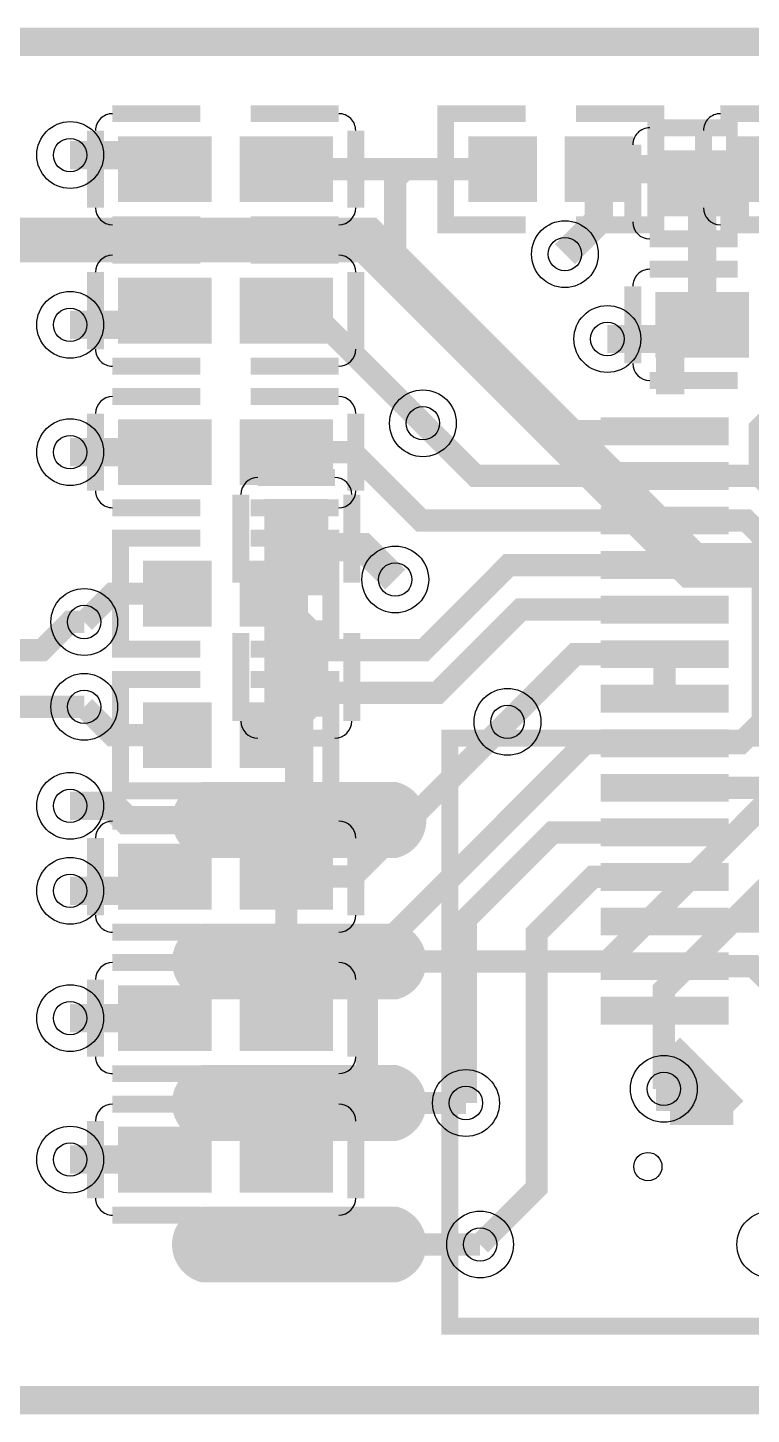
# Model space of a CAD drawing. Header units: millimetres. Extents: x -14 to 27.6, y -5.2 to 7.2.
# Drawn here: x 1.65 to 8.15, y -5.21 to 7.24 of the extents above; entities that cross this region are included whole.
import ezdxf

# ---------------------------------------------------------------- set-up
doc = ezdxf.new("R2010")
doc.units = ezdxf.units.MM
for name, color, linetype, true_color in [('BoardOutLine', 7, 'Continuous', 0xff00ff), ('BottomLayer', 7, 'Continuous', 0x0000ff), ('BottomPasteMaskLayer', 7, 'Continuous', 0x800000), ('BottomSilkLayer', 7, 'Continuous', 0x66cc33), ('BottomSolderMaskLayer', 7, 'Continuous', 0xaa00ff), ('Hole', 7, 'Continuous', 0x222222), ('Multi-Layer', 7, 'Continuous', 0xc0c0c0), ('TopLayer', 7, 'Continuous', 0xff0000), ('TopPasteMaskLayer', 7, 'Continuous', 0x808080), ('TopSilkLayer', 7, 'Continuous', 0xffcc00), ('TopSolderMaskLayer', 7, 'Continuous', 0x800080)]:
    doc.layers.add(name, color=color, linetype=linetype, true_color=true_color)

msp = doc.modelspace()

# ---------------------------------------------------------------- hatches: boundary and pattern name
at = {"layer": 'BottomLayer'}
for points in [[(8.105003810007474, 6.112014224028371), (8.105003810007474, 5.572009144018239), (7.3149098298194986, 5.572009144018239), (7.3149098298194986, 6.112014224028371)], [(8.105003810007474, 4.842011684023305), (8.105003810007474, 4.302006604013172), (7.3149098298194986, 4.302006604013172), (7.3149098298194986, 4.842011684023305)], [(8.763017526035128, 4.064008128016212), (8.63601727203445, 3.9370078740156487), (8.382016764033551, 3.9370078740156487), (8.128016256032424, 3.6830073660146354), (8.128016256032424, 3.175006350012609), (8.382016764033551, 2.9210058420115956), (9.652019304038731, 2.9210058420115956), (9.90601981203963, 3.175006350012609), (9.90601981203963, 4.699009398018688), (9.779019558039181, 4.572009144018239), (8.800101600203106, 4.572009144018239)], [(3.7940055880112595, 2.1820167640335058), (4.334010668021392, 2.1820167640335058), (4.334010668021392, 2.9721107442214816), (3.7940055880112595, 2.9721107442214816)], [(3.7940055880112595, 1.8819913639827064), (4.334010668021392, 1.8819913639827064), (4.334010668021392, 1.0918973837947306), (3.7940055880112595, 1.0918973837947306)], [(3.2799085598171587, -0.18799847599701025, -0.7853981633974483), (3.2799085598171587, 0.4419989839979098), (4.899923799847329, 0.4419989839979098, -0.7853981633974483), (4.899923799847329, -0.18799847599701025)], [(3.2799085598171587, -1.4580010160020764, -0.7853981633974483), (3.2799085598171587, -0.8280035560071565), (4.899923799847329, -0.8280035560071565, -0.7853981633974483), (4.899923799847329, -1.4580010160020764)], [(3.2799085598171587, -2.7280035560071427, -0.7853981633974483), (3.2799085598171587, -2.098006096012223), (4.899923799847329, -2.098006096012223, -0.7853981633974483), (4.899923799847329, -2.7280035560071427)], [(3.2799085598171587, -3.998006096012209, -0.7853981633974483), (3.2799085598171587, -3.368008636017289), (4.899923799847329, -3.368008636017289, -0.7853981633974483), (4.899923799847329, -3.998006096012209)]]:
    msp.add_hatch(color=256, dxfattribs=at).paths.add_polyline_path(points)
at = {"layer": 'BottomPasteMaskLayer'}
for points in [[(8.074980949961855, 5.616992633985205), (8.074980949961855, 6.067005334010673), (8.005003810007565, 6.116992633985319), (7.524993649987209, 6.116992633985319), (7.474980949961946, 6.067005334010673), (7.474980949961946, 5.616992633985205), (7.524993649987209, 5.567005334010673), (8.005003810007565, 5.567005334010673)], [(8.074980949961855, 4.3469900939800254), (8.074980949961855, 4.797002794005493), (8.005003810007565, 4.846990093980139), (7.524993649987209, 4.846990093980139), (7.474980949961946, 4.797002794005493), (7.474980949961946, 4.3469900939800254), (7.524993649987209, 4.297002794005607), (8.005003810007565, 4.297002794005607)], [(4.289027178054539, 2.811988823977572), (3.8390144780289575, 2.811988823977572), (3.789027178054539, 2.761976123952195), (3.789027178054539, 2.2819913639826837), (3.8390144780289575, 2.211988823977549), (4.289027178054539, 2.211988823977549), (4.3390144780289575, 2.2819913639826837), (4.3390144780289575, 2.761976123952195)], [(4.289027178054539, 1.8519685039369733), (3.8390144780289575, 1.8519685039369733), (3.789027178054539, 1.7819913639826837), (3.789027178054539, 1.3019812039623275), (3.8390144780289575, 1.2519685039369506), (4.289027178054539, 1.2519685039369506), (4.3390144780289575, 1.3019812039623275), (4.3390144780289575, 1.7819913639826837)], [(3.2799085598171587, -0.18799847599701025, -0.7853981633974483), (3.2799085598171587, 0.4419989839979098), (4.899923799847329, 0.4419989839979098, -0.7853981633974483), (4.899923799847329, -0.18799847599701025)], [(3.2799085598171587, -1.4580010160020764, -0.7853981633974483), (3.2799085598171587, -0.8280035560071565), (4.899923799847329, -0.8280035560071565, -0.7853981633974483), (4.899923799847329, -1.4580010160020764)], [(3.2799085598171587, -2.7280035560071427, -0.7853981633974483), (3.2799085598171587, -2.098006096012223), (4.899923799847329, -2.098006096012223, -0.7853981633974483), (4.899923799847329, -2.7280035560071427)], [(3.2799085598171587, -3.998006096012209, -0.7853981633974483), (3.2799085598171587, -3.368008636017289), (4.899923799847329, -3.368008636017289, -0.7853981633974483), (4.899923799847329, -3.998006096012209)]]:
    msp.add_hatch(color=256, dxfattribs=at).paths.add_polyline_path(points)
at = {"layer": 'BottomSolderMaskLayer'}
for points in [[(8.130405493936223, 6.137414274828529), (8.130405493936223, 5.5466090932180805), (7.289511412148158, 5.5466090932180805), (7.289511412148158, 6.137414274828529)], [(8.130405493936223, 4.867411734823463), (8.130405493936223, 4.276606553213014), (7.289511412148158, 4.276606553213014), (7.289511412148158, 4.867411734823463)], [(3.776645429841892, 2.1448509700405793), (4.351370826190532, 2.1448509700405793), (4.351370826190532, 3.009271759277226), (3.776645429841892, 3.009271759277226)], [(3.776645429841892, 1.9191571579756328), (4.351370826190532, 1.9191571579756328), (4.351370826190532, 1.0547363687389861), (3.776645429841892, 1.0547363687389861)], [(3.2145932656983405, -0.21339852679711185, -0.7853981633974483), (3.2145932656983405, 0.4673990347980114), (4.965239093966375, 0.4673990347980114, -0.7853981633974483), (4.965239093966375, -0.21339852679711185)], [(3.2145932656983405, -1.4834010668021782, -0.7853981633974483), (3.2145932656983405, -0.8026035052070548), (4.965239093966375, -0.8026035052070548, -0.7853981633974483), (4.965239093966375, -1.4834010668021782)], [(3.2145932656983405, -2.7534036068072445, -0.7853981633974483), (3.2145932656983405, -2.072606045212121), (4.965239093966375, -2.072606045212121, -0.7853981633974483), (4.965239093966375, -2.7534036068072445)], [(3.2145932656983405, -4.02340614681231, -0.7853981633974483), (3.2145932656983405, -3.3426085852171874), (4.965239093966375, -3.3426085852171874, -0.7853981633974483), (4.965239093966375, -4.02340614681231)]]:
    msp.add_hatch(color=256, dxfattribs=at).paths.add_polyline_path(points)
at = {"layer": 'TopLayer'}
for points in [[(3.278994157988109, 6.239014478028935), (3.278994157988109, 5.699009398018688), (2.4889001778003603, 5.699009398018688), (2.4889001778003603, 6.239014478028935)], [(3.5790195580391355, 6.239014478028935), (3.5790195580391355, 5.699009398018688), (4.369113538227111, 5.699009398018688), (4.369113538227111, 6.239014478028935)], [(6.199999999999818, 5.699009398018688), (6.199999999999818, 6.239014478028935), (5.634366268732492, 6.239014478028935), (5.634366268732492, 5.699009398018688)], [(6.500025400050845, 5.699009398018688), (6.500025400050845, 6.239014478028935), (7.065659131318398, 6.239014478028935), (7.065659131318398, 5.699009398018688)], [(8.74000508000995, 6.239014478028935), (8.74000508000995, 5.699009398018688), (7.949911099822202, 5.699009398018688), (7.949911099822202, 6.239014478028935)], [(3.278994157988109, 4.429006858013622), (3.278994157988109, 4.969011938023868), (2.4889001778003603, 4.969011938023868), (2.4889001778003603, 4.429006858013622)], [(3.5790195580391355, 4.429006858013622), (3.5790195580391355, 4.969011938023868), (4.369113538227111, 4.969011938023868), (4.369113538227111, 4.429006858013622)], [(3.278994157988109, 3.159004318008556), (3.278994157988109, 3.699009398018802), (2.4889001778003603, 3.699009398018802), (2.4889001778003603, 3.159004318008556)], [(3.5790195580391355, 3.159004318008556), (3.5790195580391355, 3.699009398018802), (4.369113538227111, 3.699009398018802), (4.369113538227111, 3.159004318008556)], [(6.82204724409462, 3.715951231902409), (7.922072644145146, 3.715951231902409), (7.922072644145146, 3.5159512319023634), (6.82204724409462, 3.5159512319023634)], [(6.82204724409462, 3.3159004318008556), (7.922072644145146, 3.3159004318008556), (7.922072644145146, 3.11590043180081), (6.82204724409462, 3.11590043180081)], [(6.82204724409462, 2.9158496316991886), (7.922072644145146, 2.9158496316991886), (7.922072644145146, 2.715849631699257), (6.82204724409462, 2.715849631699257)], [(6.82204724409462, 2.5160528321055153), (7.922072644145146, 2.5160528321055153), (7.922072644145146, 2.3160528321055835), (6.82204724409462, 2.3160528321055835)], [(3.278994157988109, 2.429006858013736), (3.278994157988109, 1.8890017780034896), (2.713360426720783, 1.8890017780034896), (2.713360426720783, 2.429006858013736)], [(3.5790195580391355, 2.429006858013736), (3.5790195580391355, 1.8890017780034896), (4.144653289306689, 1.8890017780034896), (4.144653289306689, 2.429006858013736)], [(6.82204724409462, 2.116002032003962), (7.922072644145146, 2.116002032003962), (7.922072644145146, 1.9160020320039166), (6.82204724409462, 1.9160020320039166)], [(6.82204724409462, 1.7159512319024088), (7.922072644145146, 1.7159512319024088), (7.922072644145146, 1.5159512319023634), (6.82204724409462, 1.5159512319023634)], [(6.82204724409462, 1.315900431800742), (7.922072644145146, 1.315900431800742), (7.922072644145146, 1.11590043180081), (6.82204724409462, 1.11590043180081)], [(3.278994157988109, 1.1590043180085559), (3.278994157988109, 0.6189992379984233), (2.713360426720783, 0.6189992379984233), (2.713360426720783, 1.1590043180085559)], [(3.5790195580391355, 1.1590043180085559), (3.5790195580391355, 0.6189992379984233), (4.144653289306689, 0.6189992379984233), (4.144653289306689, 1.1590043180085559)], [(6.82204724409462, 0.9158496316991886), (7.922072644145146, 0.9158496316991886), (7.922072644145146, 0.7158496316991432), (6.82204724409462, 0.7158496316991432)], [(6.82204724409462, 0.516052832105629), (7.922072644145146, 0.516052832105629), (7.922072644145146, 0.31605283210558355), (6.82204724409462, 0.31605283210558355)], [(6.82204724409462, 0.11600203200407577), (7.922072644145146, 0.11600203200407577), (7.922072644145146, -0.0839979679959697), (6.82204724409462, -0.0839979679959697)], [(3.278994157988109, -0.651003302006643), (3.278994157988109, -0.11099822199651044), (2.4889001778003603, -0.11099822199651044), (2.4889001778003603, -0.651003302006643)], [(3.5790195580391355, -0.651003302006643), (3.5790195580391355, -0.11099822199651044), (4.369113538227111, -0.11099822199651044), (4.369113538227111, -0.651003302006643)], [(6.82204724409462, -0.28404876809759116), (7.922072644145146, -0.28404876809759116), (7.922072644145146, -0.48404876809752295), (6.82204724409462, -0.48404876809752295)], [(6.82204724409462, -0.6840995681991444), (7.922072644145146, -0.6840995681991444), (7.922072644145146, -0.8840995681991899), (6.82204724409462, -0.8840995681991899)], [(6.82204724409462, -1.0841503683008114), (7.922072644145146, -1.0841503683008114), (7.922072644145146, -1.2841503683007431), (6.82204724409462, -1.2841503683007431)], [(3.278994157988109, -1.9210058420117093), (3.278994157988109, -1.3810007620015767), (2.4889001778003603, -1.3810007620015767), (2.4889001778003603, -1.9210058420117093)], [(3.5790195580391355, -1.9210058420117093), (3.5790195580391355, -1.3810007620015767), (4.369113538227111, -1.3810007620015767), (4.369113538227111, -1.9210058420117093)], [(6.82204724409462, -1.483947167894371), (7.922072644145146, -1.483947167894371), (7.922072644145146, -1.6839471678944165), (6.82204724409462, -1.6839471678944165)], [(3.278994157988109, -3.1910083820168893), (3.278994157988109, -2.651003302006643), (2.4889001778003603, -2.651003302006643), (2.4889001778003603, -3.1910083820168893)], [(3.5790195580391355, -3.1910083820168893), (3.5790195580391355, -2.651003302006643), (4.369113538227111, -2.651003302006643), (4.369113538227111, -3.1910083820168893)]]:
    msp.add_hatch(color=256, dxfattribs=at).paths.add_polyline_path(points)
at = {"layer": 'TopPasteMaskLayer'}
for points in [[(2.6490220980440427, 5.743992887985655), (2.6490220980440427, 6.194005588011123), (2.6990347980697607, 6.243992887985769), (3.179019558039272, 6.243992887985769), (3.249022098044179, 6.194005588011123), (3.249022098044179, 5.743992887985655), (3.179019558039272, 5.694005588011123), (2.6990347980697607, 5.694005588011123)], [(3.6090424180849823, 5.743992887985655), (3.6090424180849823, 6.194005588011123), (3.6790195580390446, 6.243992887985769), (4.159029718059401, 6.243992887985769), (4.209042418084891, 6.194005588011123), (4.209042418084891, 5.743992887985655), (4.159029718059401, 5.694005588011123), (3.6790195580390446, 5.694005588011123)], [(6.215011430022969, 5.739014478028935), (6.215011430022969, 6.199009398018688), (6.175006350012609, 6.239014478028935), (5.674371348742852, 6.239014478028935), (5.634366268732492, 6.199009398018688), (5.634366268732492, 5.739014478028935), (5.674371348742852, 5.699009398018688), (6.175006350012609, 5.699009398018688)], [(6.4850139700279215, 5.739014478028935), (6.4850139700279215, 6.199009398018688), (6.525019050038281, 6.239014478028935), (7.025654051308038, 6.239014478028935), (7.065659131318398, 6.199009398018688), (7.065659131318398, 5.739014478028935), (7.025654051308038, 5.699009398018688), (6.525019050038281, 5.699009398018688)], [(8.110033020065885, 5.743992887985655), (8.110033020065885, 6.194005588011123), (8.160045720091603, 6.243992887985769), (8.640030480061114, 6.243992887985769), (8.710033020066021, 6.194005588011123), (8.710033020066021, 5.743992887985655), (8.640030480061114, 5.694005588011123), (8.160045720091603, 5.694005588011123)], [(3.2489712979424894, 4.924028448056902), (3.2489712979424894, 4.474015748031434), (3.178994157988427, 4.424028448056788), (2.698983997968071, 4.424028448056788), (2.6489712979425803, 4.474015748031434), (2.6489712979425803, 4.924028448056902), (2.698983997968071, 4.974015748031434), (3.178994157988427, 4.974015748031434)], [(4.208991617983429, 4.924028448056902), (4.208991617983429, 4.474015748031434), (4.158978917957711, 4.424028448056788), (3.6789941579881997, 4.424028448056788), (3.6089916179832926, 4.474015748031434), (3.6089916179832926, 4.924028448056902), (3.6789941579881997, 4.974015748031434), (4.158978917957711, 4.974015748031434)], [(3.2489712979424894, 3.6540259080518354), (3.2489712979424894, 3.2040132080263675), (3.178994157988427, 3.1540259080517217), (2.698983997968071, 3.1540259080517217), (2.6489712979425803, 3.2040132080263675), (2.6489712979425803, 3.6540259080518354), (2.698983997968071, 3.7040132080263675), (3.178994157988427, 3.7040132080263675)], [(4.208991617983429, 3.6540259080518354), (4.208991617983429, 3.2040132080263675), (4.158978917957711, 3.1540259080517217), (3.6789941579881997, 3.1540259080517217), (3.6089916179832926, 3.2040132080263675), (3.6089916179832926, 3.6540259080518354), (3.6789941579881997, 3.7040132080263675), (4.158978917957711, 3.7040132080263675)], [(6.82204724409462, 3.5159512319023634), (7.922072644145146, 3.5159512319023634), (7.922072644145146, 3.715951231902409), (6.82204724409462, 3.715951231902409)], [(6.82204724409462, 3.11590043180081), (7.922072644145146, 3.11590043180081), (7.922072644145146, 3.3159004318008556), (6.82204724409462, 3.3159004318008556)], [(7.922072644145146, 2.9158496316991886), (6.82204724409462, 2.9158496316991886), (6.82204724409462, 2.715849631699257), (7.922072644145146, 2.715849631699257)], [(7.922072644145146, 2.5160528321055153), (6.82204724409462, 2.5160528321055153), (6.82204724409462, 2.3160528321055835), (7.922072644145146, 2.3160528321055835)], [(3.2940055880112595, 2.3890017780034896), (3.2940055880112595, 1.9290068580137358), (3.2540005080008996, 1.8890017780034896), (2.753365506731143, 1.8890017780034896), (2.713360426720783, 1.9290068580137358), (2.713360426720783, 2.3890017780034896), (2.753365506731143, 2.429006858013736), (3.2540005080008996, 2.429006858013736)], [(3.564008128016212, 2.3890017780034896), (3.564008128016212, 1.9290068580137358), (3.604013208026572, 1.8890017780034896), (4.104648209296329, 1.8890017780034896), (4.144653289306689, 1.9290068580137358), (4.144653289306689, 2.3890017780034896), (4.104648209296329, 2.429006858013736), (3.604013208026572, 2.429006858013736)], [(7.922072644145146, 2.116002032003962), (6.82204724409462, 2.116002032003962), (6.82204724409462, 1.9160020320039166), (7.922072644145146, 1.9160020320039166)], [(7.922072644145146, 1.7159512319024088), (6.82204724409462, 1.7159512319024088), (6.82204724409462, 1.5159512319023634), (7.922072644145146, 1.5159512319023634)], [(7.922072644145146, 1.315900431800742), (6.82204724409462, 1.315900431800742), (6.82204724409462, 1.11590043180081), (7.922072644145146, 1.11590043180081)], [(3.2940055880112595, 1.1189992379984233), (3.2940055880112595, 0.6590043180086695), (3.2540005080008996, 0.6189992379984233), (2.753365506731143, 0.6189992379984233), (2.713360426720783, 0.6590043180086695), (2.713360426720783, 1.1189992379984233), (2.753365506731143, 1.1590043180085559), (3.2540005080008996, 1.1590043180085559)], [(3.564008128016212, 1.1189992379984233), (3.564008128016212, 0.6590043180086695), (3.604013208026572, 0.6189992379984233), (4.104648209296329, 0.6189992379984233), (4.144653289306689, 0.6590043180086695), (4.144653289306689, 1.1189992379984233), (4.104648209296329, 1.1590043180085559), (3.604013208026572, 1.1590043180085559)], [(7.922072644145146, 0.9158496316991886), (6.82204724409462, 0.9158496316991886), (6.82204724409462, 0.7158496316991432), (7.922072644145146, 0.7158496316991432)], [(7.922072644145146, 0.516052832105629), (6.82204724409462, 0.516052832105629), (6.82204724409462, 0.31605283210558355), (7.922072644145146, 0.31605283210558355)], [(6.82204724409462, -0.0839979679959697), (7.922072644145146, -0.0839979679959697), (7.922072644145146, 0.11600203200407577), (6.82204724409462, 0.11600203200407577)], [(3.2489712979424894, -0.1559817119634772), (3.2489712979424894, -0.6059944119888314), (3.178994157988427, -0.6559817119634772), (2.698983997968071, -0.6559817119634772), (2.6489712979425803, -0.6059944119888314), (2.6489712979425803, -0.1559817119634772), (2.698983997968071, -0.1059944119889451), (3.178994157988427, -0.1059944119889451)], [(4.208991617983429, -0.1559817119634772), (4.208991617983429, -0.6059944119888314), (4.158978917957711, -0.6559817119634772), (3.6789941579881997, -0.6559817119634772), (3.6089916179832926, -0.6059944119888314), (3.6089916179832926, -0.1559817119634772), (3.6789941579881997, -0.1059944119889451), (4.158978917957711, -0.1059944119889451)], [(7.922072644145146, -0.28404876809759116), (6.82204724409462, -0.28404876809759116), (6.82204724409462, -0.48404876809752295), (7.922072644145146, -0.48404876809752295)], [(7.922072644145146, -0.6840995681991444), (6.82204724409462, -0.6840995681991444), (6.82204724409462, -0.8840995681991899), (7.922072644145146, -0.8840995681991899)], [(7.922072644145146, -1.0841503683008114), (6.82204724409462, -1.0841503683008114), (6.82204724409462, -1.2841503683007431), (7.922072644145146, -1.2841503683007431)], [(3.2489712979424894, -1.4259842519685435), (3.2489712979424894, -1.8759969519940114), (3.178994157988427, -1.9259842519686572), (2.698983997968071, -1.9259842519686572), (2.6489712979425803, -1.8759969519940114), (2.6489712979425803, -1.4259842519685435), (2.698983997968071, -1.3759969519940114), (3.178994157988427, -1.3759969519940114)], [(4.208991617983429, -1.4259842519685435), (4.208991617983429, -1.8759969519940114), (4.158978917957711, -1.9259842519686572), (3.6789941579881997, -1.9259842519686572), (3.6089916179832926, -1.8759969519940114), (3.6089916179832926, -1.4259842519685435), (3.6789941579881997, -1.3759969519940114), (4.158978917957711, -1.3759969519940114)], [(7.922072644145146, -1.483947167894371), (6.82204724409462, -1.483947167894371), (6.82204724409462, -1.6839471678944165), (7.922072644145146, -1.6839471678944165)], [(3.2489712979424894, -2.69598679197361), (3.2489712979424894, -3.1459994919990777), (3.178994157988427, -3.1959867919737235), (2.698983997968071, -3.1959867919737235), (2.6489712979425803, -3.1459994919990777), (2.6489712979425803, -2.69598679197361), (2.698983997968071, -2.6459994919990777), (3.178994157988427, -2.6459994919990777)], [(4.208991617983429, -2.69598679197361), (4.208991617983429, -3.1459994919990777), (4.158978917957711, -3.1959867919737235), (3.6789941579881997, -3.1959867919737235), (3.6089916179832926, -3.1459994919990777), (3.6089916179832926, -2.69598679197361), (3.6789941579881997, -2.6459994919990777), (4.158978917957711, -2.6459994919990777)]]:
    msp.add_hatch(color=256, dxfattribs=at).paths.add_polyline_path(points)
at = {"layer": 'TopSolderMaskLayer'}
for points in [[(3.304395841917085, 6.264414528828979), (3.304395841917085, 5.673609347218644), (2.46350176012902, 5.673609347218644), (2.46350176012902, 6.264414528828979)], [(3.5536178741103868, 6.264414528828979), (3.5536178741103868, 5.673609347218644), (4.394511955898452, 5.673609347218644), (4.394511955898452, 6.264414528828979)], [(6.225397769699839, 5.673609347218644), (6.225397769699839, 6.264414528828979), (5.60896621793222, 6.264414528828979), (5.60896621793222, 5.673609347218644)], [(6.474627630351051, 5.673609347218644), (6.474627630351051, 6.264414528828979), (7.0910591821184425, 6.264414528828979), (7.0910591821184425, 5.673609347218644)], [(8.765406763938927, 6.264414528828979), (8.765406763938927, 5.673609347218644), (7.924512682150862, 5.673609347218644), (7.924512682150862, 6.264414528828979)], [(3.304395841917085, 4.403606807213578), (3.304395841917085, 4.994411988823913), (2.46350176012902, 4.994411988823913), (2.46350176012902, 4.403606807213578)], [(3.5536178741103868, 4.403606807213578), (3.5536178741103868, 4.994411988823913), (4.394511955898452, 4.994411988823913), (4.394511955898452, 4.403606807213578)], [(6.797038006979392, 3.7409575819150405), (7.947077261896311, 3.7409575819150405), (7.947077261896311, 3.490944881889618), (6.797038006979392, 3.490944881889618)], [(3.304395841917085, 3.1336042672085114), (3.304395841917085, 3.7244094488188466), (2.46350176012902, 3.7244094488188466), (2.46350176012902, 3.1336042672085114)], [(3.5536178741103868, 3.1336042672085114), (3.5536178741103868, 3.7244094488188466), (4.394511955898452, 3.7244094488188466), (4.394511955898452, 3.1336042672085114)], [(6.797038006979392, 3.340906781813487), (7.947077261896311, 3.340906781813487), (7.947077261896311, 3.090894081788065), (6.797038006979392, 3.090894081788065)], [(6.797038006979392, 2.9408559817118203), (7.947077261896311, 2.9408559817118203), (7.947077261896311, 2.6908432816865115), (6.797038006979392, 2.6908432816865115)], [(6.797038006979392, 2.5410591821182607), (7.947077261896311, 2.5410591821182607), (7.947077261896311, 2.291046482092952), (6.797038006979392, 2.291046482092952)], [(3.3043919276881297, 2.4544069088137803), (3.3043919276881297, 1.863601727203445), (2.6879603759207384, 1.863601727203445), (2.6879603759207384, 2.4544069088137803)], [(3.553621788339342, 2.4544069088137803), (3.553621788339342, 1.863601727203445), (4.170053340106733, 1.863601727203445), (4.170053340106733, 2.4544069088137803)], [(6.797038006979392, 2.1410083820167074), (7.947077261896311, 2.1410083820167074), (7.947077261896311, 1.890995681991285), (6.797038006979392, 1.890995681991285)], [(6.797038006979392, 1.7409575819151542), (7.947077261896311, 1.7409575819151542), (7.947077261896311, 1.4909448818897317), (6.797038006979392, 1.4909448818897317)], [(6.797038006979392, 1.3409067818134872), (7.947077261896311, 1.3409067818134872), (7.947077261896311, 1.0908940817881785), (6.797038006979392, 1.0908940817881785)], [(3.3043919276881297, 1.184404368808714), (3.3043919276881297, 0.5935991871982651), (2.6879603759207384, 0.5935991871982651), (2.6879603759207384, 1.184404368808714)], [(3.553621788339342, 1.184404368808714), (3.553621788339342, 0.5935991871982651), (4.170053340106733, 0.5935991871982651), (4.170053340106733, 1.184404368808714)], [(6.797038006979392, 0.940855981711934), (7.947077261896311, 0.940855981711934), (7.947077261896311, 0.6908432816865115), (6.797038006979392, 0.6908432816865115)], [(6.797038006979392, 0.5410591821182607), (7.947077261896311, 0.5410591821182607), (7.947077261896311, 0.29104648209283823), (6.797038006979392, 0.29104648209283823)], [(6.797038006979392, 0.1410083820167074), (7.947077261896311, 0.1410083820167074), (7.947077261896311, -0.10900431800871502), (6.797038006979392, -0.10900431800871502)], [(3.304395841917085, -0.6764033528068012), (3.304395841917085, -0.08559817119635227), (2.46350176012902, -0.08559817119635227), (2.46350176012902, -0.6764033528068012)], [(3.5536178741103868, -0.6764033528068012), (3.5536178741103868, -0.08559817119635227), (4.394511955898452, -0.08559817119635227), (4.394511955898452, -0.6764033528068012)], [(6.797038006979392, -0.25904241808495954), (7.947077261896311, -0.25904241808495954), (7.947077261896311, -0.5090551181102683), (6.797038006979392, -0.5090551181102683)], [(6.797038006979392, -0.6590932181865128), (7.947077261896311, -0.6590932181865128), (7.947077261896311, -0.9091059182119352), (6.797038006979392, -0.9091059182119352)], [(6.797038006979392, -1.0591440182881797), (7.947077261896311, -1.0591440182881797), (7.947077261896311, -1.3091567183134885), (6.797038006979392, -1.3091567183134885)], [(3.304395841917085, -1.9464058928118675), (3.304395841917085, -1.3556007112014186), (2.46350176012902, -1.3556007112014186), (2.46350176012902, -1.9464058928118675)], [(3.5536178741103868, -1.9464058928118675), (3.5536178741103868, -1.3556007112014186), (4.394511955898452, -1.3556007112014186), (4.394511955898452, -1.9464058928118675)], [(6.797038006979392, -1.4589408178816257), (7.947077261896311, -1.4589408178816257), (7.947077261896311, -1.708953517907048), (6.797038006979392, -1.708953517907048)], [(3.304395841917085, -3.216408432816934), (3.304395841917085, -2.6256032512065985), (2.46350176012902, -2.6256032512065985), (2.46350176012902, -3.216408432816934)], [(3.5536178741103868, -3.216408432816934), (3.5536178741103868, -2.6256032512065985), (4.394511955898452, -2.6256032512065985), (4.394511955898452, -3.216408432816934)]]:
    msp.add_hatch(color=256, dxfattribs=at).paths.add_polyline_path(points)

# ---------------------------------------------------------------- linework, layer by layer
at = {"layer": 'BoardOutLine', "const_width": 0.25400050800101603}
msp.add_lwpolyline([(-13.827787655575321, 5.765811531622944), (-13.827787655575321, 7.112014224028371), (27.43205486410966, 7.112014224028371), (27.43205486410966, -5.080010160020379), (-13.827787655575321, -5.080010160020379), (-13.827787655575321, 5.765811531622944)], close=True, dxfattribs=at)
at = {"layer": 'BottomLayer'}
for points, const_width in [([(7.709931419862869, 5.842011684023305), (7.709931419862869, 4.572009144018239)], 0.25400050800101603), ([(-7.048514097028146, 4.889509779019477), (-6.604013208026345, 5.334010668021278), (4.699009398018916, 5.334010668021278), (7.620015240030398, 2.413004826009569), (13.716027432054943, 2.413004826009569), (14.312928625857467, 3.0099060198119787), (14.312928625857467, 3.5560071120141856)], 0.4), ([(6.858013716027472, 4.445008890017675), (7.582931165862419, 4.445008890017675), (7.709931419862869, 4.572009144018239)], 0.25400050800101603), ([(4.953009906019815, 2.2860045720091193), (4.66192532385071, 2.5770891541783385), (4.064008128016212, 2.5770891541783385)], 0.25400050800101603), ([(-6.731013462027022, 2.159004318008556), (-6.223012446024768, 1.6510033020065293), (1.7780035560072065, 1.6510033020065293), (2.032004064008106, 1.9050038100075426), (2.159004318008556, 1.9050038100075426)], 0.2), ([(4.064008128016212, 1.4869189738378736), (4.089916179832244, 1.4610109220217282), (4.089916179832244, 0.12700025400044979)], 0.25400050800101603), ([(-6.731013462027022, 0), (-6.223012446024768, 0.5080010160020265), (0, 0.5080010160020265), (0.6350012700024763, 1.1430022860045028), (2.159004318008556, 1.1430022860045028)], 0.2), ([(8.763017526035128, 0.7620015240030398), (6.858013716027472, -1.1430022860046165), (4.089408178816484, -1.1430022860046165)], 0.2), ([(4.089941579883089, 0.12700025400044979), (2.5400050800101326, 0.12700025400044979), (2.413004826009683, 0.25400050800101326), (2.032004064008106, 0.25400050800101326)], 0.25400050800101603), ([(7.366014732029498, -2.286004572009233), (7.366014732029498, -1.3970027940056298), (8.890017780035578, 0.12700025400044979), (11.150622301244539, 0.12700025400044979)], 0.2), ([(4.089916179832244, -2.413004826009683), (5.588011176022292, -2.413004826009683)], 0.2), ([(4.089916179832244, -3.683007366014749), (5.715011430022969, -3.683007366014749)], 0.2)]:
    msp.add_lwpolyline(points, dxfattribs=dict(at, const_width=const_width))
at = {"layer": 'BottomSilkLayer', "const_width": 0.15240030480060962}
for points in [[(8.028803657607341, 6.34061468122934), (7.238709677419365, 6.34061468122934)], [(7.0863093726186435, 6.188214376428618), (7.0863093726186435, 5.4958089916179915)], [(7.238709677419365, 5.34340868681727), (8.028803657607341, 5.34340868681727)], [(8.028803657607341, 5.070612141224274), (7.238709677419365, 5.070612141224274)], [(7.0863093726186435, 4.918211836423552), (7.0863093726186435, 4.225806451612925)], [(7.238709677419365, 4.073406146812204), (8.028803657607341, 4.073406146812204)], [(3.7178054356108987, 3.2007112014223367), (4.410210820421753, 3.2007112014223367)], [(3.5654051308104044, 2.2582169164338666), (3.5654051308104044, 3.0483108966217287)], [(4.562611125222247, 3.0483108966217287), (4.562611125222247, 2.2582169164338666)], [(3.5654051308104044, 1.8057912115823456), (3.5654051308104044, 1.0156972313943697)], [(4.562611125222247, 1.0156972313943697), (4.562611125222247, 1.8057912115823456)], [(3.7178054356108987, 0.8632969265937618), (4.410210820421753, 0.8632969265937618)]]:
    msp.add_lwpolyline(points, dxfattribs=at)
msp.add_lwpolyline([(9.796418592837199, 0.8607061214122496), (5.443611887223824, 0.8607061214122496), (5.443611887223824, -4.416713233426549), (9.796418592837199, -4.416713233426549), (9.796418592837199, 0.8607061214122496)], close=True, dxfattribs=at)
at = {"layer": 'BottomSilkLayer'}
for centre, start, end in [((7.238709677419365, 6.188214376428732), 90, 180.00000000003473), ((7.238709677419365, 5.495808991617878), 180, 270), ((7.238709677419365, 4.918211836423666), 90, 180.00000000003473), ((7.238709677419365, 4.2258064516128115), 180, 270), ((3.7178054356108987, 3.048310896621615), 90, 180), ((4.410210820421753, 3.048310896621615), 0, 90), ((3.7178054356108987, 1.0156972313944834), 180, 270), ((4.410210820421753, 1.0156972313944834), 270, 359.99999999999136)]:
    msp.add_arc(centre, 0.15240030480060962, start, end, dxfattribs=at)
at = {"layer": 'Hole'}
for centre in [(2.032004064008106, 6.096012192024318), (6.477012954025895, 5.207010414020829), (2.032004064008106, 4.572009144018239), (6.858013716027472, 4.445008890017675), (5.201422402844855, 3.6885953771907225), (2.032004064008106, 3.429006858013622), (4.953009906019815, 2.2860045720091193), (2.159004318008556, 1.9050038100075426), (2.159004318008556, 1.1430022860045028), (5.960883921767845, 1.007874015747916), (2.032004064008106, 0.25400050800101326), (2.032004064008106, -0.5080010160021402), (2.032004064008106, -1.651003302006643), (7.366014732029498, -2.286004572009233), (5.588011176022292, -2.413004826009683), (2.032004064008106, -2.9210058420117093), (5.715011430022969, -3.683007366014749)]:
    msp.add_circle(centre, 0.15001270002540007, dxfattribs=at)
at = {"layer": 'Multi-Layer'}
for centre in [(2.032004064008106, 6.096012192024318), (6.477012954025895, 5.207010414020829), (2.032004064008106, 4.572009144018239), (6.858013716027472, 4.445008890017675), (5.201422402844855, 3.6885953771907225), (2.032004064008106, 3.429006858013622), (4.953009906019815, 2.2860045720091193), (2.159004318008556, 1.9050038100075426), (2.159004318008556, 1.1430022860045028), (5.960883921767845, 1.007874015747916), (2.032004064008106, 0.25400050800101326), (2.032004064008106, -0.5080010160021402), (2.032004064008106, -1.651003302006643), (7.366014732029498, -2.286004572009233), (5.588011176022292, -2.413004826009683), (2.032004064008106, -2.9210058420117093), (5.715011430022969, -3.683007366014749), (8.322072644145237, -3.683007366014749)]:
    msp.add_circle(centre, 0.30000000000000004, dxfattribs=at)
at = {"layer": 'TopLayer'}
for points, const_width in [([(2.032004064008106, 6.096012192024318), (2.7569215138430536, 6.096012192024318), (2.8839217678437308, 5.969011938023868)], 0.25400050800101603), ([(5.917195834391805, 5.969011938023868), (3.974091948183741, 5.969011938023868)], 0.2), ([(5.0393700787401485, 5.969011938023868), (4.953009906019815, 5.882651765303422), (4.953009906019815, 4.953009906019815), (6.2890525781051565, 3.6169672339343606), (7.371094742189598, 3.6169672339343606)], 0.2), ([(6.477012954025895, 5.207010414020829), (6.782829565659085, 5.512827025654019), (6.782829565659085, 5.969011938023868)], 0.25400050800101603), ([(6.782829565659085, 5.969011938023868), (8.344932689865573, 5.969011938023868)], 0.25400050800101603), ([(2.032004064008106, 4.572009144018239), (2.7569215138430536, 4.572009144018239), (2.8839217678437308, 4.699009398018688)], 0.25400050800101603), ([(5.20139700279401, 3.6886207772415673), (4.191008382016889, 4.699009398018688), (3.9751079502157154, 4.699009398018688)], 0.2), ([(7.371094742189598, 3.2156464312927255), (5.674371348742852, 3.2156464312927255), (5.20139700279401, 3.6886207772415673)], 0.2), ([(8.509017018034001, 3.5560071120141856), (8.509017018034001, 3.5559563119126096), (8.168935737871607, 3.215875031749988), (7.372085344170728, 3.215875031749988)], 0.2), ([(2.032004064008106, 3.429006858013622), (2.8839217678437308, 3.429006858013622)], 0.25400050800101603), ([(7.371094742189598, 2.816865633731254), (5.184150368300607, 2.816865633731254), (4.572009144018239, 3.429006858013622), (3.9751079502157154, 3.429006858013622)], 0.2), ([(7.371094742189598, 0.8153416306831787), (8.054356108712227, 0.8153416306831787), (8.255016510033101, 1.016002032004053), (8.255016510033101, 2.6670053340105824), (8.509017018034001, 2.9210058420115956), (12.573025146050213, 2.9210058420115956), (12.95402590805179, 2.5400050800101326), (12.95402590805179, 1.9050038100075426), (13.243586487173161, 1.6154432308863989), (14.47294894589777, 1.6154432308863989)], 0.2), ([(8.255016510033101, 2.413004826009569), (8.255016510033101, 2.6670053340105824), (8.10617221234429, 2.815849631699166), (7.3721107442215725, 2.815849631699166)], 0.2), ([(7.371094742189598, 2.415544831089619), (5.971551943104032, 2.415544831089619), (5.207010414020942, 1.6510033020065293), (4.368808737617428, 1.6510033020065293), (3.8608077216154015, 2.159004318008556)], 0.2), ([(2.99720599441207, 2.159004318008556), (2.413004826009683, 2.159004318008556), (2.159004318008556, 1.9050038100075426)], 0.2), ([(3.8608077216154015, 0.8890017780034896), (3.9370078740157624, 0.8890017780034896), (4.318008636017339, 1.2700025400050663), (5.334010668021392, 1.2700025400050663), (6.080772161544246, 2.016764033528034), (7.371094742189598, 2.016764033528034)], 0.2), ([(5.960782321564693, 1.007772415544764), (6.5684531369061006, 1.6154432308863989), (7.371094742189598, 1.6154432308863989)], 0.2), ([(7.3721107442215725, 1.615951231902386), (7.3721107442215725, 1.2159004318007192)], 0.2), ([(2.159004318008556, 1.1430022860045028), (2.413004826009683, 0.8890017780034896), (2.99720599441207, 0.8890017780034896)], 0.2), ([(3.9751079502157154, -0.38100076200157673), (4.572009144018239, -0.38100076200157673), (5.960782321564693, 1.007772415544764)], 0.2), ([(3.9751079502157154, -2.9210058420117093), (4.699009398018916, -2.19710439420885), (4.699009398018916, -1.1430022860046165), (6.657353314706597, 0.8153416306831787), (7.371094742189598, 0.8153416306831787)], 0.2), ([(7.372085344170728, 0.41602743205487513), (8.417043434086736, 0.41602743205487513), (8.763017526035128, 0.7620015240030398)], 0.2), ([(5.588011176022292, -2.413004826009683), (5.588011176022292, -0.7620015240031535), (6.366014732029498, 0.016002032004053035), (7.3721107442215725, 0.016002032004053035)], 0.2), ([(2.032004064008106, -0.5080010160021402), (2.7569215138430536, -0.5080010160021402), (2.8839217678437308, -0.38100076200157673)], 0.25400050800101603), ([(3.974091948183741, -0.38100076200157673), (3.974091948183741, -1.651003302006643)], 0.2), ([(5.715011430022969, -3.683007366014749), (6.223012446024995, -3.1750063500127226), (6.223012446024995, -0.8890017780036032), (6.727965455931098, -0.3840487680976139), (7.3721107442215725, -0.3840487680976139)], 0.2), ([(7.372085344170728, -0.7840741681483223), (8.65808991617996, -0.7840741681483223), (8.763017526035128, -0.8890017780036032)], 0.2), ([(7.371094742189598, -1.1836423672847332), (8.168656337312768, -1.1836423672847332), (8.509017018034001, -1.5240030480061932), (12.446024892049763, -1.5240030480061932), (12.82702565405134, -1.1430022860046165)], 0.2), ([(7.3721107442215725, -1.5839471678943937), (7.366014732029498, -1.590043180086468), (7.366014732029498, -2.286004572009233)], 0.2), ([(2.032004064008106, -1.651003302006643), (2.8839217678437308, -1.651003302006643)], 0.25400050800101603), ([(2.032004064008106, -2.9210058420117093), (2.8839217678437308, -2.9210058420117093)], 0.25400050800101603)]:
    msp.add_lwpolyline(points, dxfattribs=dict(at, const_width=const_width))
at = {"layer": 'TopSilkLayer'}
for points, const_width in [([(3.2027940055882027, 6.4676149352299035), (2.412700025400227, 6.4676149352299035)], 0.15240030480060962), ([(3.655219710439269, 6.4676149352299035), (4.445313690627245, 6.4676149352299035)], 0.15240030480060962), ([(6.123799847599685, 5.470408940817833), (5.405765811531637, 5.470408940817833), (5.405765811531637, 6.4676149352299035), (6.123799847599685, 6.4676149352299035)], 0.15240030480060962), ([(6.576225552450978, 5.470408940817833), (7.294259588519026, 5.470408940817833), (7.294259588519026, 6.4676149352299035), (6.576225552450978, 6.4676149352299035)], 0.15240030480060962), ([(8.663804927610045, 6.4676149352299035), (7.873710947422069, 6.4676149352299035)], 0.15240030480060962), ([(2.2602997205995052, 6.315214630429182), (2.2602997205995052, 5.622809245618441)], 0.15240030480060962), ([(4.597713995427966, 6.315214630429182), (4.597713995427966, 5.622809245618441)], 0.15240030480060962), ([(7.721310642621347, 6.315214630429182), (7.721310642621347, 5.622809245618441)], 0.15240030480060962), ([(2.412700025400227, 5.470408940817833), (3.2027940055882027, 5.470408940817833)], 0.15240030480060962), ([(4.445313690627245, 5.470408940817833), (3.655219710439269, 5.470408940817833)], 0.15240030480060962), ([(7.873710947422069, 5.470408940817833), (8.663804927610045, 5.470408940817833)], 0.15240030480060962), ([(2.412700025400227, 5.197612395224837), (3.2027940055882027, 5.197612395224837)], 0.15240030480060962), ([(4.445313690627245, 5.197612395224837), (3.655219710439269, 5.197612395224837)], 0.15240030480060962), ([(2.2602997205995052, 4.352806705613375), (2.2602997205995052, 5.045212090424116)], 0.15240030480060962), ([(4.597713995427966, 4.352806705613375), (4.597713995427966, 5.045212090424116)], 0.15240030480060962), ([(7.421996443992839, 3.947091694183314), (7.421996443992839, 4.515925831851632), (7.990830581661157, 4.515925831851632)], 0.25400050800101603), ([(3.2027940055882027, 4.200406400812653), (2.412700025400227, 4.200406400812653)], 0.15240030480060962), ([(3.655219710439269, 4.200406400812653), (4.445313690627245, 4.200406400812653)], 0.15240030480060962), ([(2.412700025400227, 3.927609855219657), (3.2027940055882027, 3.927609855219657)], 0.15240030480060962), ([(4.445313690627245, 3.927609855219657), (3.655219710439269, 3.927609855219657)], 0.15240030480060962), ([(2.2602997205995052, 3.0828041656083087), (2.2602997205995052, 3.7752095504190493)], 0.15240030480060962), ([(4.597713995427966, 3.0828041656083087), (4.597713995427966, 3.7752095504190493)], 0.15240030480060962), ([(3.2027940055882027, 2.930403860807587), (2.412700025400227, 2.930403860807587)], 0.15240030480060962), ([(3.655219710439269, 2.930403860807587), (4.445313690627245, 2.930403860807587)], 0.15240030480060962), ([(3.2027940055882027, 2.657607315214591), (2.484759969519928, 2.657607315214591), (2.484759969519928, 1.6604013208025208), (3.2027940055882027, 1.6604013208025208)], 0.15240030480060962), ([(3.655219710439269, 2.657607315214591), (4.373253746507544, 2.657607315214591), (4.373253746507544, 1.6604013208025208), (3.655219710439269, 1.6604013208025208)], 0.15240030480060962), ([(3.2027940055882027, 1.3876047752095246), (2.484759969519928, 1.3876047752095246), (2.484759969519928, 0.3903987807974545), (3.2027940055882027, 0.3903987807974545)], 0.15240030480060962), ([(3.655219710439269, 1.3876047752095246), (4.373253746507544, 1.3876047752095246), (4.373253746507544, 0.3903987807974545), (3.655219710439269, 0.3903987807974545)], 0.15240030480060962), ([(2.412700025400227, 0.11760223520445834), (3.2027940055882027, 0.11760223520445834)], 0.15240030480060962), ([(4.445313690627245, 0.11760223520445834), (3.655219710439269, 0.11760223520445834)], 0.15240030480060962), ([(2.2602997205995052, -0.7272034544068902), (2.2602997205995052, -0.034798069596263304)], 0.15240030480060962), ([(4.597713995427966, -0.7272034544068902), (4.597713995427966, -0.034798069596263304)], 0.15240030480060962), ([(3.2027940055882027, -0.8796037592076118), (2.412700025400227, -0.8796037592076118)], 0.15240030480060962), ([(3.655219710439269, -0.8796037592076118), (4.445313690627245, -0.8796037592076118)], 0.15240030480060962), ([(2.412700025400227, -1.152400304800608), (3.2027940055882027, -1.152400304800608)], 0.15240030480060962), ([(4.445313690627245, -1.152400304800608), (3.655219710439269, -1.152400304800608)], 0.15240030480060962), ([(2.2602997205995052, -1.9972059944119565), (2.2602997205995052, -1.3048006096013296)], 0.15240030480060962), ([(4.597713995427966, -1.9972059944119565), (4.597713995427966, -1.3048006096013296)], 0.15240030480060962), ([(7.990830581661157, -2.484074168148368), (7.421996443992839, -1.9151892303785871)], 0.25400050800101603), ([(7.421996443992839, -2.484074168148368), (7.421996443992839, -1.9151892303785871)], 0.25400050800101603), ([(3.2027940055882027, -2.149606299212678), (2.412700025400227, -2.149606299212678)], 0.15240030480060962), ([(3.655219710439269, -2.149606299212678), (4.445313690627245, -2.149606299212678)], 0.15240030480060962), ([(7.421996443992839, -2.2249936499872547), (7.518846837693673, -2.2249936499872547), (7.777927355854672, -2.484074168148368)], 0.25400050800101603), ([(2.412700025400227, -2.4224028448056742), (3.2027940055882027, -2.4224028448056742)], 0.15240030480060962), ([(4.445313690627245, -2.4224028448056742), (3.655219710439269, -2.4224028448056742)], 0.15240030480060962), ([(7.990830581661157, -2.484074168148368), (7.421996443992839, -2.484074168148368)], 0.25400050800101603), ([(2.2602997205995052, -3.2672085344170227), (2.2602997205995052, -2.574803149606396)], 0.15240030480060962), ([(4.597713995427966, -3.2672085344170227), (4.597713995427966, -2.574803149606396)], 0.15240030480060962), ([(3.2027940055882027, -3.4196088392177444), (2.412700025400227, -3.4196088392177444)], 0.15240030480060962), ([(3.655219710439269, -3.4196088392177444), (4.445313690627245, -3.4196088392177444)], 0.15240030480060962)]:
    msp.add_lwpolyline(points, dxfattribs=dict(at, const_width=const_width))
msp.add_circle((7.2219964439927935, -2.983997967995947), 0.12700025400050802, dxfattribs=at)
for centre, start, end in [((2.412700025400227, 6.3152146304292955), 90, 180.00000000003473), ((4.445313690627245, 6.3152146304292955), 359.99999999996527, 90), ((7.873710947422069, 6.3152146304292955), 90, 180.00000000003473), ((2.412700025400227, 5.622809245618328), 180, 270), ((4.445313690627245, 5.622809245618328), 270, 0), ((7.873710947422069, 5.622809245618328), 180, 270), ((2.412700025400227, 5.045212090424229), 90, 180), ((4.445313690627245, 5.045212090424229), 0, 90), ((2.412700025400227, 4.352806705613261), 179.99999999996524, 270), ((4.445313690627245, 4.352806705613261), 270, 0), ((2.412700025400227, 3.775209550419163), 90, 180), ((4.445313690627245, 3.775209550419163), 0, 90), ((2.412700025400227, 3.082804165608195), 179.99999999996524, 270), ((4.445313690627245, 3.082804165608195), 270, 0), ((2.412700025400227, -0.03479806959614962), 90, 180), ((4.445313690627245, -0.03479806959614962), 0, 90), ((2.412700025400227, -0.7272034544070038), 179.99999999996524, 270), ((4.445313690627245, -0.7272034544070038), 270, 0), ((2.412700025400227, -1.304800609601216), 90, 180), ((4.445313690627245, -1.304800609601216), 0, 90), ((2.412700025400227, -1.9972059944120701), 179.99999999996524, 270), ((4.445313690627245, -1.9972059944120701), 270, 0), ((2.412700025400227, -2.574803149606282), 90, 180), ((4.445313690627245, -2.574803149606282), 0, 90), ((2.412700025400227, -3.26720853441725), 179.99999999996524, 270), ((4.445313690627245, -3.26720853441725), 270, 0)]:
    msp.add_arc(centre, 0.15240030480060962, start, end, dxfattribs=at)

doc.saveas('drawing.dxf')
